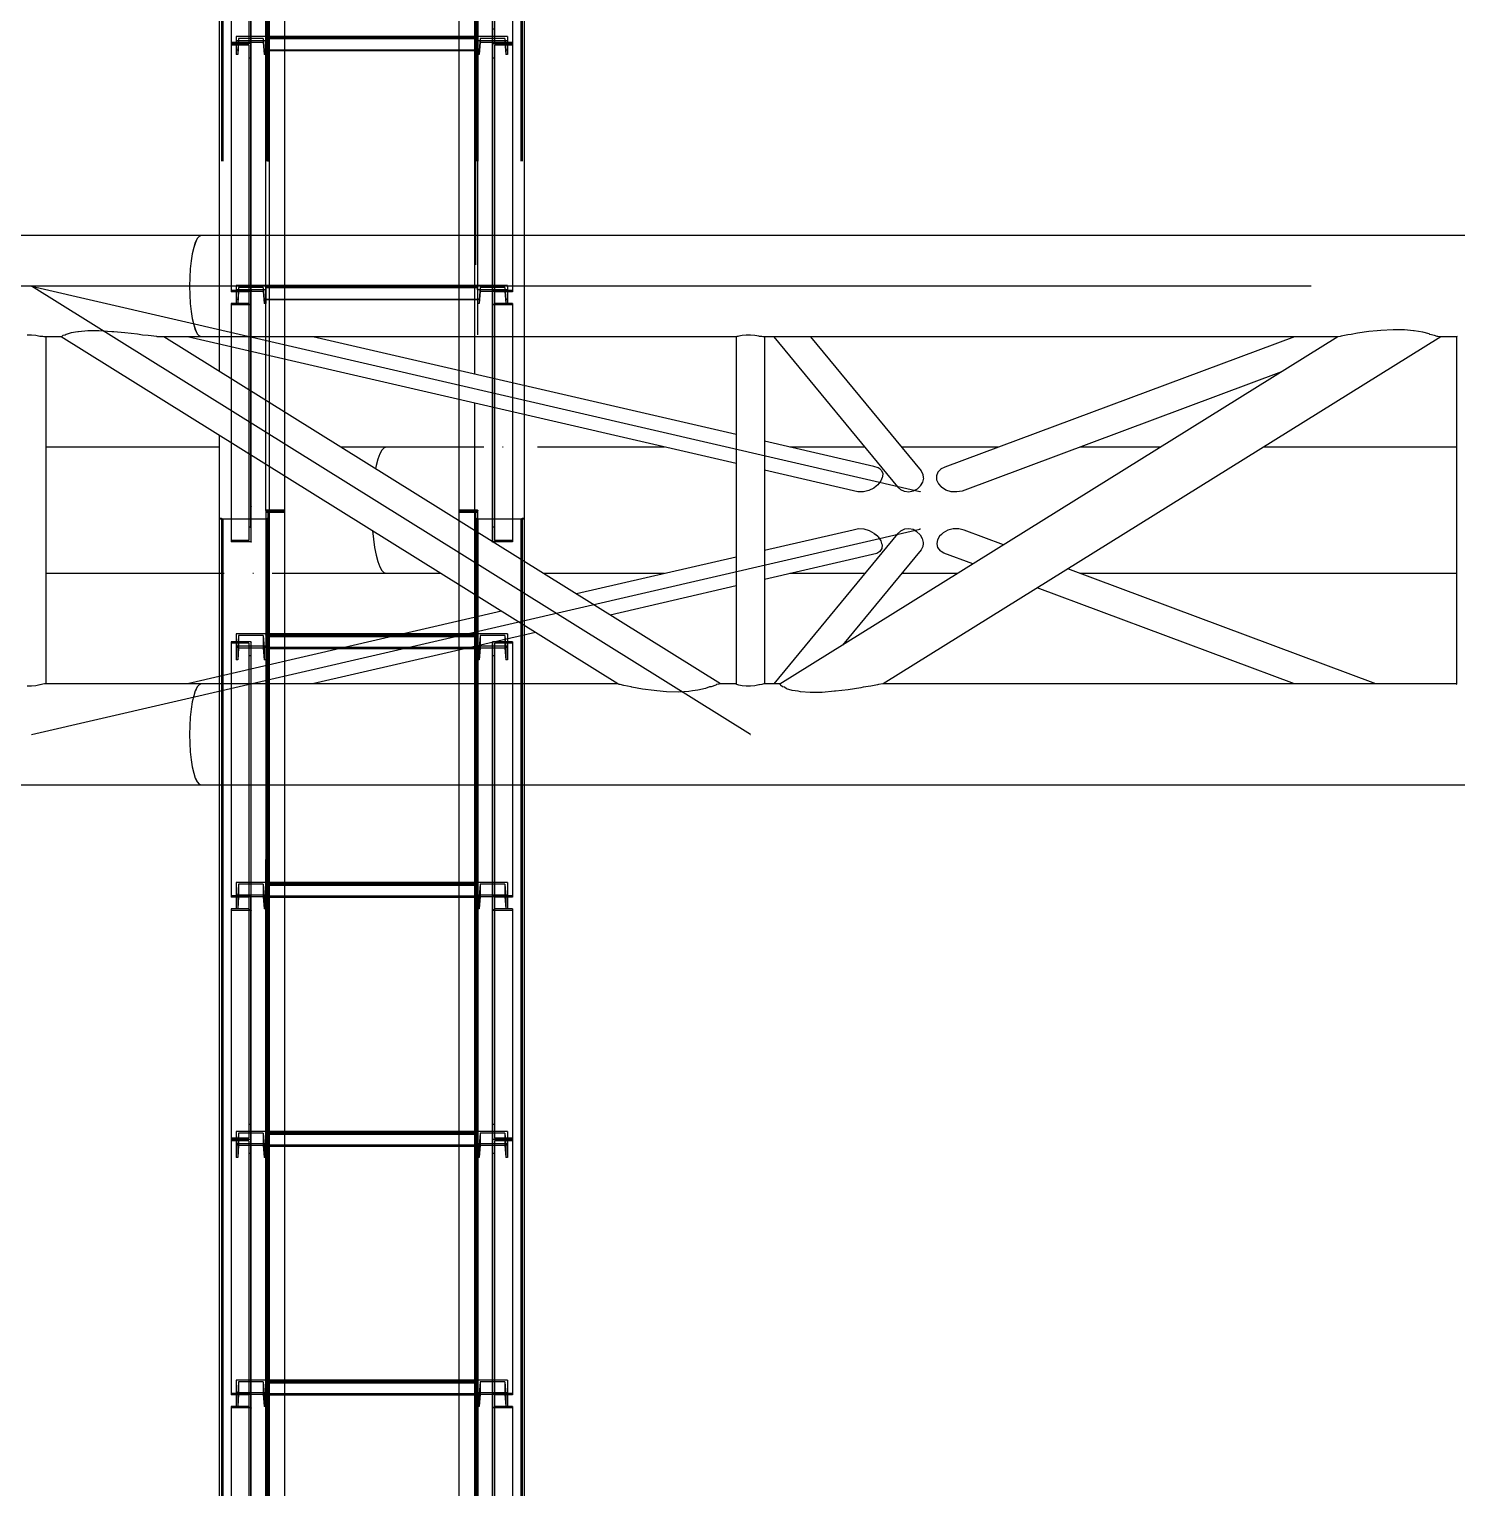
# Model space of a CAD drawing. Header units: millimetres. Extents: x 150209.93 to 150215.05, y 136675.65 to 136679.93.
# Drawn here: x 150210.7161 to 150210.8308, y 136677.3883 to 136677.5054 of the extents above; entities that cross this region are included whole.
import ezdxf

# ---------------------------------------------------------------- set-up
doc = ezdxf.new("R2010")
doc.units = ezdxf.units.MM
doc.header["$LTSCALE"] = 0.25
for name, pattern in [('CENTER', [50.8, 31.75, -6.35, 6.35, -6.35]), ('XKITLINE00', [0]), ('XKITLINE02', [4, 2, -2]), ('XKITLINE03', [6, 3, -1, 1, -1])]:
    doc.linetypes.add(name, pattern=pattern)

# ---------------------------------------------------------------- blocks, each defined once
blk = doc.blocks.new('çatıı')
at = {"color": 116, "linetype": 'XKITLINE02', "true_color": 0x136734}
for p, q in [((9015.93, 10820.27), (9015.93, 9210.38)), ((9016.78, 10820.27), (9016.78, 9176.95)), ((9017.31, 10820.27), (9017.31, 9176.75)), ((9034.55, 10820.27), (9034.54, 9176.75)), ((9034.61, 10820.27), (9034.61, 9179.98)), ((9035.08, 10820.27), (9035.08, 9176.95)), ((9035.46, 10820.25), (9035.46, 9180)), ((9118.31, 10820.27), (9118.31, 9223.34)), ((9119.16, 10820.27), (9119.16, 9176.95)), ((9119.69, 10820.27), (9119.69, 9176.75)), ((9136.93, 10820.27), (9136.92, 9176.75)), ((9137.46, 10820.27), (9137.46, 9176.95)), ((9118.76, 10778.74), (9118.76, 9180)), ((9042.11, 10759.48), (9042.11, 9180.26)), ((9112.11, 10750.57), (9112.11, 9180.26)), ((9119.61, 10750.57), (9119.61, 9179.98)), ((9027.83, 9468.64), (9027.83, 9368.13)), ((9028.63, 9468.64), (9028.63, 9367.54)), ((9125.61, 9468.64), (9125.61, 9368.8)), ((9126.41, 9468.64), (9126.41, 9368.13)), ((9020.63, 9463.33), (9020.63, 9367.54)), ((9133.61, 9463.33), (9133.61, 9367.54)), ((9022.63, 9370.47), (9022.63, 9364.97)), ((9034.63, 9370.47), (9022.63, 9370.47)), ((9022.63, 9370.47), (9022.63, 9368.8)), ((9034.63, 9370.47), (9034.63, 9364.97)), ((9034.63, 9370.47), (9034.63, 9368.8)), ((9034.63, 9370.47), (9034.63, 9364.79)), ((9042.11, 9370.47), (9034.63, 9370.47)), ((9119.61, 9370.47), (9112.11, 9370.47)), ((9119.61, 9370.47), (9119.61, 9368.8)), ((9119.61, 9370.47), (9119.61, 9364.97)), ((9131.61, 9370.47), (9119.61, 9370.47)), ((9119.61, 9370.47), (9119.61, 9364.79)), ((9125.61, 9373.45), (9125.61, 9367.54)), ((9126.41, 9373.45), (9125.61, 9373.45)), ((9126.41, 9373.45), (9126.41, 9368.13)), ((9131.61, 9370.47), (9131.61, 9368.8)), ((9131.61, 9370.47), (9131.61, 9364.97)), ((9027.83, 9368.13), (9020.63, 9368.13)), ((9020.63, 9367.54), (9020.63, 9366.97)), ((9028.63, 9367.54), (9020.63, 9367.54)), ((9020.63, 9367.54), (9020.63, 9268)), ((9028.63, 9367.54), (9020.63, 9367.54)), ((9027.83, 9366.97), (9020.63, 9366.97)), ((9022.63, 9368.8), (9022.63, 9363.3)), ((9034.63, 9368.8), (9022.63, 9368.8)), ((9023.31, 9364.97), (9022.63, 9364.97)), ((9022.63, 9364.97), (9022.63, 9363.3)), ((9023.69, 9369.77), (9023.31, 9364.97)), ((9023.69, 9368.1), (9023.31, 9363.3)), ((9023.31, 9364.97), (9023.31, 9363.3)), ((9033.57, 9369.77), (9023.69, 9369.77)), ((9023.69, 9369.77), (9023.69, 9368.1)), ((9033.57, 9368.1), (9023.69, 9368.1)), ((9027.83, 9366.97), (9027.83, 9361.82)), ((9027.83, 9366.97), (9027.83, 9262.85)), ((9028.63, 9367.54), (9028.63, 9361.82)), ((9028.63, 9367.54), (9028.63, 9262.85)), ((9033.57, 9369.77), (9033.95, 9364.97)), ((9033.57, 9369.77), (9033.57, 9368.1)), ((9033.57, 9368.1), (9033.95, 9363.3)), ((9034.63, 9364.97), (9033.95, 9364.97)), ((9033.95, 9364.97), (9033.95, 9363.3)), ((9042.11, 9370.29), (9034.63, 9370.29)), ((9119.61, 9369.75), (9034.63, 9369.75)), ((9119.61, 9369.61), (9034.63, 9369.61)), ((9034.63, 9368.8), (9034.63, 9363.3)), ((9034.63, 9364.97), (9034.63, 9363.3)), ((9119.61, 9364.97), (9034.63, 9364.97)), ((9119.61, 9364.96), (9034.63, 9364.96)), ((9119.61, 9364.8), (9034.63, 9364.8)), ((9042.11, 9364.79), (9034.63, 9364.79)), ((9119.61, 9370.29), (9112.11, 9370.29)), ((9119.61, 9364.79), (9112.11, 9364.79)), ((9119.61, 9368.8), (9119.61, 9363.3)), ((9131.61, 9368.8), (9119.61, 9368.8)), ((9119.61, 9364.97), (9119.61, 9363.3)), ((9120.29, 9364.97), (9119.61, 9364.97)), ((9120.67, 9369.77), (9120.29, 9364.97)), ((9120.67, 9368.1), (9120.29, 9363.3)), ((9120.29, 9364.97), (9120.29, 9363.3)), ((9120.67, 9369.77), (9120.67, 9368.1)), ((9130.55, 9369.77), (9120.67, 9369.77)), ((9130.55, 9368.1), (9120.67, 9368.1)), ((9133.61, 9367.54), (9125.61, 9367.54)), ((9125.61, 9367.54), (9125.61, 9262.85)), ((9133.61, 9367.54), (9125.61, 9367.54)), ((9133.61, 9368.13), (9126.41, 9368.13)), ((9126.41, 9366.97), (9126.41, 9262.85)), ((9133.61, 9366.97), (9126.41, 9366.97)), ((9130.55, 9369.77), (9130.55, 9368.1)), ((9130.55, 9369.77), (9130.93, 9364.97)), ((9130.55, 9368.1), (9130.93, 9363.3)), ((9130.93, 9364.97), (9130.93, 9363.3)), ((9131.61, 9364.97), (9130.93, 9364.97)), ((9131.61, 9368.8), (9131.61, 9363.3)), ((9131.61, 9364.97), (9131.61, 9363.3)), ((9133.61, 9368.13), (9133.61, 9367.54)), ((9133.61, 9367.54), (9133.61, 9268)), ((9133.61, 9366.97), (9133.61, 9268)), ((9023.31, 9363.3), (9022.63, 9363.3)), ((9028.63, 9361.82), (9027.83, 9361.82)), ((9034.63, 9363.3), (9033.95, 9363.3)), ((9120.29, 9363.3), (9119.61, 9363.3)), ((9126.41, 9361.82), (9125.61, 9361.82)), ((9131.61, 9363.3), (9130.93, 9363.3)), ((9015.93, 9290.57), (9015.93, 9247.02)), ((9035.93, 9290.57), (9035.93, 9242.39)), ((9042.11, 9290.57), (9042.11, 9240.96)), ((9112.11, 9290.57), (9112.11, 9249.97)), ((9118.31, 9290.57), (9118.31, 9249.97)), ((9138.31, 9290.57), (9138.31, 9249.97)), ((9028.63, 9268.57), (9020.63, 9268.57)), ((9027.83, 9268), (9020.63, 9268)), ((9022.63, 9270.48), (9022.63, 9264.98)), ((9034.63, 9270.48), (9022.63, 9270.48)), ((9022.63, 9270.48), (9022.63, 9268.81)), ((9022.63, 9268.81), (9022.63, 9263.31)), ((9034.63, 9268.81), (9022.63, 9268.81)), ((9023.69, 9269.78), (9023.31, 9264.98)), ((9023.69, 9268.11), (9023.31, 9263.31)), ((9033.57, 9269.78), (9023.69, 9269.78)), ((9023.69, 9269.78), (9023.69, 9268.11)), ((9033.57, 9268.11), (9023.69, 9268.11)), ((9028.63, 9268.66), (9027.83, 9268.66)), ((9027.83, 9268.66), (9027.83, 9250.28)), ((9027.83, 9268.66), (9027.83, 9168.15)), ((9028.63, 9268.66), (9028.63, 9250.28)), ((9033.57, 9269.78), (9033.95, 9264.98)), ((9033.57, 9269.78), (9033.57, 9268.11)), ((9033.57, 9268.11), (9033.95, 9263.31)), ((9034.63, 9270.48), (9034.63, 9264.98)), ((9034.63, 9270.48), (9034.63, 9268.81)), ((9034.63, 9270.48), (9034.63, 9264.8)), ((9119.61, 9270.48), (9034.63, 9270.48)), ((9119.61, 9270.3), (9034.63, 9270.3)), ((9119.61, 9269.76), (9034.63, 9269.76)), ((9119.61, 9269.62), (9034.63, 9269.62)), ((9034.63, 9268.81), (9034.63, 9263.31)), ((9119.61, 9270.48), (9119.61, 9264.8)), ((9119.61, 9270.48), (9119.61, 9268.81)), ((9119.61, 9270.48), (9119.61, 9264.98)), ((9131.61, 9270.48), (9119.61, 9270.48)), ((9119.61, 9268.81), (9119.61, 9263.31)), ((9131.61, 9268.81), (9119.61, 9268.81)), ((9120.67, 9269.78), (9120.29, 9264.98)), ((9120.67, 9268.11), (9120.29, 9263.31)), ((9120.67, 9269.78), (9120.67, 9268.11)), ((9130.55, 9269.78), (9120.67, 9269.78)), ((9130.55, 9268.11), (9120.67, 9268.11)), ((9125.61, 9268.66), (9125.61, 9167.56)), ((9126.41, 9268.66), (9125.61, 9268.66)), ((9133.61, 9268.57), (9125.61, 9268.57)), ((9126.41, 9268.66), (9126.41, 9168.15)), ((9126.41, 9268), (9126.41, 9262.85)), ((9133.61, 9268), (9126.41, 9268)), ((9130.55, 9269.78), (9130.55, 9268.11)), ((9130.55, 9269.78), (9130.93, 9264.98)), ((9130.55, 9268.11), (9130.93, 9263.31)), ((9131.61, 9270.48), (9131.61, 9268.81)), ((9131.61, 9270.48), (9131.61, 9264.98)), ((9131.61, 9268.81), (9131.61, 9263.31)), ((9027.83, 9263.35), (9020.63, 9263.35)), ((9020.63, 9263.35), (9020.63, 9233.18)), ((9028.63, 9262.76), (9020.63, 9262.76)), ((9023.31, 9264.98), (9022.63, 9264.98)), ((9022.63, 9264.98), (9022.63, 9263.31)), ((9023.31, 9263.31), (9022.63, 9263.31)), ((9023.31, 9264.98), (9023.31, 9263.31)), ((9028.63, 9262.85), (9027.83, 9262.85)), ((9034.63, 9264.98), (9033.95, 9264.98)), ((9033.95, 9264.98), (9033.95, 9263.31)), ((9034.63, 9263.31), (9033.95, 9263.31)), ((9034.63, 9264.98), (9034.63, 9263.31)), ((9119.61, 9264.98), (9034.63, 9264.98)), ((9119.61, 9264.97), (9034.63, 9264.97)), ((9119.61, 9264.81), (9034.63, 9264.81)), ((9119.61, 9264.8), (9034.63, 9264.8)), ((9119.61, 9264.98), (9119.61, 9263.31)), ((9120.29, 9264.98), (9119.61, 9264.98)), ((9120.29, 9263.31), (9119.61, 9263.31)), ((9120.29, 9264.98), (9120.29, 9263.31)), ((9126.41, 9262.85), (9125.61, 9262.85)), ((9133.61, 9262.76), (9125.61, 9262.76)), ((9133.61, 9263.35), (9126.41, 9263.35)), ((9130.93, 9264.98), (9130.93, 9263.31)), ((9131.61, 9264.98), (9130.93, 9264.98)), ((9131.61, 9263.31), (9130.93, 9263.31)), ((9131.61, 9264.98), (9131.61, 9263.31)), ((9133.61, 9263.35), (9133.61, 9167.56)), ((9133.61, 9263.35), (9133.61, 9168.15)), ((9020.63, 9250.28), (9020.63, 9167.56)), ((9028.63, 9250.28), (9028.63, 9167.56)), ((9112.11, 9236.4), (9112.11, 9224.77)), ((9138.31, 9230.34), (9138.31, 9218.71)), ((9035.93, 9223.63), (9035.93, 9197.91)), ((9042.11, 9219.78), (9042.11, 9194.05)), ((9034.61, 9180.27), (9034.61, 7539.38)), ((9042.11, 9180.27), (9034.61, 9180.27)), ((9042.11, 9180.27), (9034.61, 9180.27)), ((9035.93, 9179.98), (9034.61, 9179.98)), ((9035.93, 9179.38), (9034.61, 9179.38)), ((9042.11, 9180.26), (9035.46, 9180.25)), ((9042.11, 9180.24), (9035.46, 9180.21)), ((9035.46, 9180.21), (9035.46, 7539.44)), ((9042.11, 9179.99), (9035.46, 9180)), ((9035.93, 9179.44), (9035.46, 9179.44)), ((9042.11, 9180.27), (9042.11, 9179.98)), ((9042.11, 9180.27), (9042.11, 9180.26)), ((9042.11, 9179.99), (9042.11, 9179.98)), ((9042.11, 9179.41), (9042.11, 9179.38)), ((9119.61, 9180.27), (9112.11, 9180.27)), ((9112.11, 9180.27), (9112.11, 9180.24)), ((9112.11, 9180.27), (9112.11, 9179.98)), ((9119.61, 9180.27), (9112.11, 9180.27)), ((9112.11, 9180.27), (9112.11, 9180.26)), ((9118.76, 9180.25), (9112.11, 9180.26)), ((9118.76, 9180.21), (9112.11, 9180.24)), ((9118.76, 9180), (9112.11, 9179.99)), ((9112.11, 9179.42), (9112.11, 9179.38)), ((9112.11, 9179.42), (9112.11, 9179.38)), ((9119.61, 9179.98), (9118.31, 9179.98)), ((9118.76, 9179.44), (9118.31, 9179.44)), ((9119.61, 9179.38), (9118.31, 9179.38)), ((9118.76, 9180.21), (9118.76, 7539.44)), ((9119.61, 9180.27), (9119.61, 7539.38)), ((9126.41, 9178.4), (9126.41, 9168.15)), ((9015.93, 9176.95), (9015.93, 7570.38)), ((9016.78, 9176.95), (9015.93, 9176.95)), ((9016.78, 9176.95), (9015.93, 9176.95)), ((9016.78, 9176.95), (9016.78, 7533.97)), ((9017.31, 9176.75), (9016.78, 9176.95)), ((9017.31, 9176.75), (9016.78, 9176.95)), ((9017.31, 9176.75), (9017.31, 7533.54)), ((9034.55, 9176.75), (9017.31, 9176.75)), ((9034.54, 9176.75), (9017.31, 9176.75)), ((9028.63, 9173.47), (9027.83, 9173.47)), ((9035.08, 9176.95), (9034.54, 9176.75)), ((9034.55, 9176.75), (9034.54, 7533.54)), ((9035.08, 9176.95), (9034.55, 9176.75)), ((9035.08, 9176.95), (9035.08, 7533.97)), ((9035.93, 9176.95), (9035.08, 9176.95)), ((9035.93, 9176.95), (9035.08, 9176.95)), ((9035.93, 9176.95), (9035.93, 9176.72)), ((9112.11, 9176.11), (9112.11, 9150.39)), ((9118.31, 9176.95), (9118.31, 7582.78)), ((9119.16, 9176.95), (9118.31, 9176.95)), ((9119.16, 9176.95), (9118.31, 9176.95)), ((9118.31, 9172.25), (9118.31, 9146.52)), ((9119.16, 9176.95), (9119.16, 7533.97)), ((9119.69, 9176.75), (9119.16, 9176.95)), ((9119.69, 9176.75), (9119.16, 9176.95)), ((9119.69, 9176.75), (9119.69, 7533.54)), ((9136.93, 9176.75), (9119.69, 9176.75)), ((9136.92, 9176.75), (9119.69, 9176.75)), ((9126.41, 9173.47), (9125.61, 9173.47)), ((9137.46, 9176.95), (9136.92, 9176.75)), ((9136.93, 9176.75), (9136.92, 7533.54)), ((9137.46, 9176.95), (9136.93, 9176.75)), ((9137.46, 9176.95), (9137.46, 7533.97)), ((9138.31, 9176.95), (9137.46, 9176.95)), ((9138.31, 9176.95), (9137.46, 9176.95)), ((9138.31, 9176.95), (9138.31, 9176.72)), ((9027.83, 9168.15), (9020.63, 9168.15)), ((9028.63, 9167.56), (9020.63, 9167.56)), ((9133.61, 9167.56), (9125.61, 9167.56)), ((9133.61, 9168.15), (9126.41, 9168.15)), ((9138.31, 9159.77), (9138.31, 9130.22)), ((9118.31, 9137.21), (9118.31, 9125.59)), ((9022.63, 9130.72), (9022.63, 9125.22)), ((9034.63, 9130.72), (9022.63, 9130.72)), ((9022.63, 9130.72), (9022.63, 9125.69)), ((9034.63, 9130.72), (9034.63, 9124.69)), ((9042.11, 9130.72), (9034.63, 9130.72)), ((9034.63, 9130.72), (9034.63, 9125.22)), ((9034.63, 9130.72), (9034.63, 9125.69)), ((9119.61, 9130.72), (9090.26, 9130.72)), ((9112.11, 9135.77), (9112.11, 9124.16)), ((9119.61, 9130.72), (9119.61, 9125.69)), ((9119.61, 9130.72), (9119.61, 9125.22)), ((9131.61, 9130.72), (9119.61, 9130.72)), ((9119.61, 9130.72), (9119.61, 9124.69)), ((9131.61, 9130.72), (9131.61, 9125.69)), ((9131.61, 9130.72), (9131.61, 9125.22)), ((9020.63, 9127.43), (9020.63, 9126.88)), ((9028.63, 9127.43), (9020.63, 9127.43)), ((9020.63, 9127.43), (9020.63, 9024.92)), ((9027.83, 9126.88), (9020.63, 9126.88)), ((9022.63, 9125.69), (9022.63, 9120.2)), ((9034.63, 9125.69), (9022.63, 9125.69)), ((9023.31, 9125.22), (9022.63, 9125.22)), ((9022.63, 9125.22), (9022.63, 9120.2)), ((9023.69, 9130.02), (9023.31, 9125.22)), ((9023.31, 9125.22), (9023.31, 9120.2)), ((9023.69, 9124.99), (9023.31, 9120.2)), ((9033.57, 9130.02), (9023.69, 9130.02)), ((9023.69, 9130.02), (9023.69, 9124.99)), ((9033.57, 9124.99), (9023.69, 9124.99)), ((9027.83, 9126.88), (9027.83, 9121.88)), ((9027.83, 9126.88), (9027.83, 9019.92)), ((9028.63, 9127.43), (9028.63, 9121.88)), ((9028.63, 9127.43), (9028.63, 9019.92)), ((9033.57, 9130.02), (9033.95, 9125.22)), ((9033.57, 9130.02), (9033.57, 9124.99)), ((9033.57, 9124.99), (9033.95, 9120.2)), ((9034.63, 9125.22), (9033.95, 9125.22)), ((9033.95, 9125.22), (9033.95, 9120.2)), ((9042.11, 9130.18), (9034.63, 9130.18)), ((9119.61, 9129.97), (9034.63, 9129.97)), ((9119.61, 9129.53), (9034.63, 9129.53)), ((9034.63, 9125.69), (9034.63, 9120.2)), ((9119.61, 9125.22), (9034.63, 9125.22)), ((9034.63, 9125.22), (9034.63, 9120.2)), ((9119.61, 9125.19), (9034.63, 9125.19)), ((9119.61, 9124.72), (9034.63, 9124.72)), ((9042.11, 9124.69), (9034.63, 9124.69)), ((9119.61, 9124.69), (9064.18, 9124.69)), ((9119.61, 9130.18), (9087.93, 9130.18)), ((9119.61, 9125.69), (9119.61, 9120.2)), ((9131.61, 9125.69), (9119.61, 9125.69)), ((9119.61, 9125.22), (9119.61, 9120.2)), ((9120.29, 9125.22), (9119.61, 9125.22)), ((9120.67, 9130.02), (9120.29, 9125.22)), ((9120.29, 9125.22), (9120.29, 9120.2)), ((9120.67, 9124.99), (9120.29, 9120.2)), ((9120.67, 9130.02), (9120.67, 9124.99)), ((9130.55, 9130.02), (9120.67, 9130.02)), ((9130.55, 9124.99), (9120.67, 9124.99)), ((9125.61, 9127.43), (9125.61, 9019.92)), ((9133.61, 9127.43), (9125.61, 9127.43)), ((9126.41, 9126.88), (9126.41, 9019.92)), ((9133.61, 9126.88), (9126.41, 9126.88)), ((9130.55, 9130.02), (9130.55, 9124.99)), ((9130.55, 9130.02), (9130.93, 9125.22)), ((9130.55, 9124.99), (9130.93, 9120.2)), ((9130.93, 9125.22), (9130.93, 9120.2)), ((9131.61, 9125.22), (9130.93, 9125.22)), ((9131.61, 9125.69), (9131.61, 9120.2)), ((9131.61, 9125.22), (9131.61, 9120.2)), ((9133.61, 9127.43), (9133.61, 9024.92)), ((9133.61, 9126.88), (9133.61, 9024.92)), ((9023.31, 9120.2), (9022.63, 9120.2)), ((9028.63, 9121.88), (9027.83, 9121.88)), ((9034.63, 9120.2), (9033.95, 9120.2)), ((9042.11, 9119.58), (9042.11, 7540.24)), ((9120.29, 9120.2), (9119.61, 9120.2)), ((9126.41, 9121.88), (9125.61, 9121.88)), ((9131.61, 9120.2), (9130.93, 9120.2)), ((9015.93, 9113.52), (9015.93, 9069.97)), ((9035.93, 9118.15), (9035.93, 9069.97)), ((9112.11, 9110.57), (9112.11, 7540.24)), ((9118.31, 9110.57), (9118.31, 9069.97)), ((9138.31, 9110.57), (9138.31, 9069.97)), ((9042.11, 9070.28), (9042.11, 9069.97)), ((9112.11, 9070.28), (9112.11, 9069.97)), ((9022.63, 9030.82), (9022.63, 9020.3)), ((9034.63, 9030.82), (9022.63, 9030.82)), ((9034.63, 9030.82), (9034.63, 9024.79)), ((9042.11, 9030.82), (9034.63, 9030.82)), ((9034.63, 9030.82), (9034.63, 9020.3)), ((9119.61, 9030.82), (9112.11, 9030.82)), ((9119.61, 9030.82), (9119.61, 9025.79)), ((9119.61, 9030.82), (9119.61, 9025.33)), ((9131.61, 9030.82), (9119.61, 9030.82)), ((9119.61, 9030.82), (9119.61, 9024.79)), ((9131.61, 9030.82), (9131.61, 9025.79)), ((9131.61, 9030.82), (9131.61, 9025.33)), ((9028.63, 9025.47), (9020.63, 9025.47)), ((9027.83, 9024.92), (9020.63, 9024.92)), ((9034.63, 9025.79), (9022.63, 9025.79)), ((9023.31, 9025.33), (9022.63, 9025.33)), ((9023.69, 9030.12), (9023.31, 9025.33)), ((9023.31, 9025.33), (9023.31, 9020.3)), ((9023.69, 9025.09), (9023.31, 9020.3)), ((9033.57, 9030.12), (9023.69, 9030.12)), ((9023.69, 9030.12), (9023.69, 9025.09)), ((9033.57, 9025.09), (9023.69, 9025.09)), ((9028.63, 9025.73), (9027.83, 9025.73)), ((9027.83, 9025.73), (9027.83, 9020.27)), ((9027.83, 9025.73), (9027.83, 8928.24)), ((9028.63, 9025.73), (9028.63, 9019.66)), ((9028.63, 9025.73), (9028.63, 8927.63)), ((9033.57, 9030.12), (9033.95, 9025.33)), ((9033.57, 9030.12), (9033.57, 9025.09)), ((9033.57, 9025.09), (9033.95, 9020.3)), ((9034.63, 9025.33), (9033.95, 9025.33)), ((9033.95, 9025.33), (9033.95, 9020.3)), ((9042.11, 9030.28), (9034.63, 9030.28)), ((9119.61, 9030.07), (9034.63, 9030.07)), ((9119.61, 9029.63), (9034.63, 9029.63)), ((9119.61, 9025.33), (9034.63, 9025.33)), ((9119.61, 9025.29), (9034.63, 9025.29)), ((9119.61, 9030.28), (9112.11, 9030.28)), ((9119.61, 9025.79), (9119.61, 9020.3)), ((9131.61, 9025.79), (9119.61, 9025.79)), ((9119.61, 9025.33), (9119.61, 9020.3)), ((9120.29, 9025.33), (9119.61, 9025.33)), ((9120.67, 9030.12), (9120.29, 9025.33)), ((9120.29, 9025.33), (9120.29, 9020.3)), ((9120.67, 9025.09), (9120.29, 9020.3)), ((9120.67, 9030.12), (9120.67, 9025.09)), ((9130.55, 9030.12), (9120.67, 9030.12)), ((9130.55, 9025.09), (9120.67, 9025.09)), ((9125.61, 9025.73), (9125.61, 8927.63)), ((9126.41, 9025.73), (9125.61, 9025.73)), ((9133.61, 9025.47), (9125.61, 9025.47)), ((9126.41, 9025.73), (9126.41, 8928.24)), ((9126.41, 9024.92), (9126.41, 9019.92)), ((9133.61, 9024.92), (9126.41, 9024.92)), ((9130.55, 9030.12), (9130.55, 9025.09)), ((9130.55, 9030.12), (9130.93, 9025.33)), ((9130.55, 9025.09), (9130.93, 9020.3)), ((9130.93, 9025.33), (9130.93, 9020.3)), ((9131.61, 9025.33), (9130.93, 9025.33)), ((9131.61, 9025.79), (9131.61, 9020.3)), ((9131.61, 9025.33), (9131.61, 9020.3)), ((9027.83, 9020.27), (9020.63, 9020.27)), ((9020.63, 9020.27), (9020.63, 9019.66)), ((9020.63, 9020.27), (9020.63, 8927.63)), ((9028.63, 9019.66), (9020.63, 9019.66)), ((9023.31, 9020.3), (9022.63, 9020.3)), ((9028.63, 9019.92), (9027.83, 9019.92)), ((9034.63, 9020.3), (9033.95, 9020.3)), ((9119.61, 9024.82), (9034.63, 9024.82)), ((9042.11, 9024.79), (9034.63, 9024.79)), ((9119.61, 9024.79), (9112.11, 9024.79)), ((9120.29, 9020.3), (9119.61, 9020.3)), ((9126.41, 9019.92), (9125.61, 9019.92)), ((9133.61, 9019.66), (9125.61, 9019.66)), ((9133.61, 9020.27), (9126.41, 9020.27)), ((9131.61, 9020.3), (9130.93, 9020.3)), ((9133.61, 9020.27), (9133.61, 8927.63)), ((9028.63, 8933.7), (9027.83, 8933.7)), ((9125.61, 8933.7), (9125.61, 8927.63)), ((9126.41, 8933.7), (9125.61, 8933.7)), ((9126.41, 8933.7), (9126.41, 8928.24)), ((9027.83, 8928.24), (9020.63, 8928.24)), ((9028.63, 8927.63), (9020.63, 8927.63)), ((9020.63, 8927.63), (9020.63, 8927.08)), ((9028.63, 8927.63), (9020.63, 8927.63)), ((9020.63, 8927.63), (9020.63, 8825.12)), ((9027.83, 8927.08), (9020.63, 8927.08)), ((9022.63, 8930.92), (9022.63, 8925.43)), ((9034.63, 8930.92), (9022.63, 8930.92)), ((9022.63, 8930.92), (9022.63, 8925.89)), ((9022.63, 8925.89), (9022.63, 8920.4)), ((9034.63, 8925.89), (9022.63, 8925.89)), ((9023.31, 8925.43), (9022.63, 8925.43)), ((9022.63, 8925.43), (9022.63, 8920.4)), ((9023.69, 8930.22), (9023.31, 8925.43)), ((9023.31, 8925.43), (9023.31, 8920.4)), ((9033.57, 8930.22), (9023.69, 8930.22)), ((9023.69, 8930.22), (9023.69, 8925.2)), ((9027.83, 8927.08), (9027.83, 8922.08)), ((9027.83, 8927.08), (9027.83, 8820.12)), ((9028.63, 8927.63), (9028.63, 8922.08)), ((9028.63, 8925.89), (9028.63, 8820.12)), ((9033.57, 8930.22), (9033.95, 8925.43)), ((9033.57, 8930.22), (9033.57, 8925.2)), ((9034.63, 8925.43), (9033.95, 8925.43)), ((9033.95, 8925.43), (9033.95, 8920.4)), ((9034.63, 8930.92), (9034.63, 8924.89)), ((9042.11, 8930.92), (9034.63, 8930.92)), ((9034.63, 8930.92), (9034.63, 8925.43)), ((9034.63, 8930.92), (9034.63, 8925.89)), ((9042.11, 8930.38), (9034.63, 8930.38)), ((9119.61, 8930.17), (9034.63, 8930.17)), ((9119.61, 8929.73), (9034.63, 8929.73)), ((9034.63, 8925.89), (9034.63, 8920.4)), ((9119.61, 8925.43), (9034.63, 8925.43)), ((9034.63, 8925.43), (9034.63, 8920.4)), ((9119.61, 8925.4), (9034.63, 8925.4)), ((9119.61, 8930.92), (9112.11, 8930.92)), ((9119.61, 8930.38), (9112.11, 8930.38)), ((9119.61, 8930.92), (9119.61, 8925.89)), ((9119.61, 8930.92), (9119.61, 8925.43)), ((9131.61, 8930.92), (9119.61, 8930.92)), ((9119.61, 8930.92), (9119.61, 8924.89)), ((9119.61, 8925.89), (9119.61, 8920.4)), ((9131.61, 8925.89), (9119.61, 8925.89)), ((9119.61, 8925.43), (9119.61, 8920.4)), ((9120.29, 8925.43), (9119.61, 8925.43)), ((9120.67, 8930.22), (9120.29, 8925.43)), ((9120.29, 8925.43), (9120.29, 8920.4)), ((9120.67, 8930.22), (9120.67, 8925.2)), ((9130.55, 8930.22), (9120.67, 8930.22)), ((9133.61, 8927.63), (9125.61, 8927.63)), ((9125.61, 8927.63), (9125.61, 8820.12)), ((9133.61, 8927.63), (9125.61, 8927.63)), ((9133.61, 8928.24), (9126.41, 8928.24)), ((9126.41, 8927.08), (9126.41, 8820.12)), ((9133.61, 8927.08), (9126.41, 8927.08)), ((9130.55, 8930.22), (9130.55, 8925.2)), ((9130.55, 8930.22), (9130.93, 8925.43)), ((9130.93, 8925.43), (9130.93, 8920.4)), ((9131.61, 8925.43), (9130.93, 8925.43)), ((9131.61, 8930.92), (9131.61, 8925.89)), ((9131.61, 8930.92), (9131.61, 8925.43)), ((9131.61, 8925.89), (9131.61, 8920.4)), ((9131.61, 8925.43), (9131.61, 8920.4)), ((9133.61, 8928.24), (9133.61, 8927.63)), ((9133.61, 8927.63), (9133.61, 8825.12)), ((9023.31, 8920.4), (9022.63, 8920.4)), ((9023.69, 8925.2), (9023.31, 8920.4)), ((9033.57, 8925.2), (9023.69, 8925.2)), ((9028.63, 8922.08), (9027.83, 8922.08)), ((9033.57, 8925.2), (9033.95, 8920.4)), ((9034.63, 8920.4), (9033.95, 8920.4)), ((9119.61, 8924.92), (9034.63, 8924.92)), ((9042.11, 8924.89), (9034.63, 8924.89)), ((9119.61, 8924.89), (9112.11, 8924.89)), ((9120.29, 8920.4), (9119.61, 8920.4)), ((9120.67, 8925.2), (9120.29, 8920.4)), ((9130.55, 8925.2), (9120.67, 8925.2)), ((9126.41, 8922.08), (9125.61, 8922.08)), ((9130.55, 8925.2), (9130.93, 8920.4)), ((9131.61, 8920.4), (9130.93, 8920.4)), ((9022.63, 8831.02), (9022.63, 8825.53)), ((9034.63, 8831.02), (9022.63, 8831.02)), ((9022.63, 8831.02), (9022.63, 8825.67)), ((9034.63, 8825.99), (9022.63, 8825.99)), ((9023.69, 8830.32), (9023.31, 8825.53)), ((9033.57, 8830.32), (9023.69, 8830.32)), ((9023.69, 8830.32), (9023.69, 8825.3)), ((9028.63, 8825.93), (9027.83, 8825.93)), ((9027.83, 8825.93), (9027.83, 8820.47)), ((9027.83, 8825.93), (9027.83, 8728.44)), ((9028.63, 8825.93), (9028.63, 8819.86)), ((9028.63, 8825.93), (9028.63, 8727.84)), ((9033.57, 8830.32), (9033.95, 8825.53)), ((9033.57, 8830.32), (9033.57, 8825.3)), ((9034.63, 8831.02), (9034.63, 8825.53)), ((9034.63, 8831.02), (9034.63, 8825.99)), ((9034.63, 8831.02), (9034.63, 8824.99)), ((9042.11, 8831.02), (9034.63, 8831.02)), ((9042.11, 8830.48), (9034.63, 8830.48)), ((9119.61, 8830.27), (9034.63, 8830.27)), ((9119.61, 8829.83), (9034.63, 8829.83)), ((9034.63, 8825.99), (9034.63, 8820.5)), ((9119.61, 8831.02), (9112.11, 8831.02)), ((9119.61, 8830.48), (9112.11, 8830.48)), ((9119.61, 8831.02), (9119.61, 8825.99)), ((9119.61, 8831.02), (9119.61, 8825.53)), ((9131.61, 8831.02), (9119.61, 8831.02)), ((9119.61, 8831.02), (9119.61, 8824.99)), ((9119.61, 8825.99), (9119.61, 8820.5)), ((9131.61, 8825.99), (9119.61, 8825.99)), ((9120.67, 8830.32), (9120.29, 8825.53)), ((9120.67, 8830.32), (9120.67, 8825.3)), ((9130.55, 8830.32), (9120.67, 8830.32)), ((9125.61, 8825.93), (9125.61, 8727.84)), ((9126.41, 8825.93), (9125.61, 8825.93)), ((9126.41, 8825.93), (9126.41, 8728.44)), ((9130.55, 8830.32), (9130.55, 8825.3)), ((9130.55, 8830.32), (9130.93, 8825.53)), ((9131.61, 8831.02), (9131.61, 8825.99)), ((9131.61, 8831.02), (9131.61, 8825.53)), ((9131.61, 8825.99), (9131.61, 8820.5)), ((9028.63, 8825.67), (9020.63, 8825.67)), ((9027.83, 8825.12), (9020.63, 8825.12)), ((9027.83, 8820.47), (9020.63, 8820.47)), ((9020.63, 8820.47), (9020.63, 8819.86)), ((9020.63, 8820.47), (9020.63, 8727.84)), ((9022.63, 8825.67), (9022.63, 8820.5)), ((9023.31, 8825.53), (9022.63, 8825.53)), ((9022.63, 8825.53), (9022.63, 8820.5)), ((9023.31, 8820.5), (9022.63, 8820.5)), ((9023.31, 8825.53), (9023.31, 8820.5)), ((9023.69, 8825.3), (9023.31, 8820.5)), ((9033.57, 8825.3), (9023.69, 8825.3)), ((9028.63, 8820.12), (9027.83, 8820.12)), ((9033.57, 8825.3), (9033.95, 8820.5)), ((9034.63, 8825.53), (9033.95, 8825.53)), ((9033.95, 8825.53), (9033.95, 8820.5)), ((9034.63, 8820.5), (9033.95, 8820.5)), ((9034.63, 8825.53), (9034.63, 8820.5)), ((9119.61, 8825.53), (9034.63, 8825.53)), ((9119.61, 8825.5), (9034.63, 8825.5)), ((9119.61, 8825.02), (9034.63, 8825.02)), ((9042.11, 8824.99), (9034.63, 8824.99)), ((9119.61, 8824.99), (9112.11, 8824.99)), ((9119.61, 8825.53), (9119.61, 8820.5)), ((9120.29, 8825.53), (9119.61, 8825.53)), ((9120.29, 8820.5), (9119.61, 8820.5)), ((9120.29, 8825.53), (9120.29, 8820.5)), ((9120.67, 8825.3), (9120.29, 8820.5)), ((9130.55, 8825.3), (9120.67, 8825.3)), ((9125.61, 8825.67), (9125.61, 8820.12)), ((9133.61, 8825.67), (9125.61, 8825.67)), ((9126.41, 8820.12), (9125.61, 8820.12)), ((9126.41, 8825.12), (9126.41, 8820.12)), ((9133.61, 8825.12), (9126.41, 8825.12)), ((9133.61, 8820.47), (9126.41, 8820.47)), ((9130.55, 8825.3), (9130.93, 8820.5)), ((9130.93, 8825.53), (9130.93, 8820.5)), ((9131.61, 8825.53), (9130.93, 8825.53)), ((9131.61, 8820.5), (9130.93, 8820.5)), ((9131.61, 8825.53), (9131.61, 8820.5)), ((9133.61, 8825.67), (9133.61, 8825.12)), ((9133.61, 8820.47), (9133.61, 8727.84)), ((9028.63, 8819.86), (9020.63, 8819.86)), ((9133.61, 8819.86), (9125.61, 8819.86))]:
    blk.add_line(p, q, dxfattribs=at)
at = {"color": 1, "linetype": 'XKITLINE03'}
for p, q in [((9028.63, 9173.35), (9028.63, 10821.73)), ((9034.61, 9180.27), (9034.61, 10820.27)), ((9119.61, 10820.27), (9119.61, 9180.27)), ((9125.61, 9173.35), (9125.61, 10821.73)), ((9028.63, 9462.74), (9028.63, 9367.54)), ((9125.61, 9367.54), (9125.61, 9462.74)), ((9034.63, 9370.47), (9034.63, 9368.8)), ((9119.61, 9368.8), (9119.61, 9370.47)), ((9028.63, 9367.54), (9028.63, 9268.57)), ((9034.63, 9370.29), (9119.61, 9370.29)), ((9125.61, 9268.57), (9125.61, 9367.54)), ((9034.63, 9270.48), (9034.63, 9268.81)), ((9034.63, 9270.3), (9119.61, 9270.3)), ((9119.61, 9268.81), (9119.61, 9270.48)), ((9028.63, 9262.76), (9028.63, 9167.56)), ((9125.61, 9167.56), (9125.61, 9262.76)), ((9028.63, 7525.02), (9028.63, 9181.75)), ((9034.61, 7540.27), (9034.61, 9180.27)), ((9119.61, 9180.27), (9119.61, 7540.28)), ((9125.61, 7525.02), (9125.61, 9181.75)), ((9034.63, 9130.72), (9034.63, 9125.69)), ((9119.61, 9125.69), (9119.61, 9130.72)), ((9028.63, 9127.43), (9028.63, 9025.47)), ((9034.63, 9130.18), (9119.61, 9130.18)), ((9125.61, 9025.47), (9125.61, 9127.43)), ((9034.63, 9030.82), (9034.63, 9025.79)), ((9119.61, 9025.79), (9119.61, 9030.82)), ((9034.63, 9030.28), (9119.61, 9030.28)), ((9028.63, 9019.66), (9028.63, 8927.63)), ((9125.61, 8927.63), (9125.61, 9019.66)), ((9028.63, 8927.63), (9028.63, 8825.67)), ((9034.63, 8930.92), (9034.63, 8925.89)), ((9034.63, 8930.38), (9119.61, 8930.38)), ((9119.61, 8925.89), (9119.61, 8930.92)), ((9125.61, 8825.67), (9125.61, 8927.63)), ((9034.63, 8831.02), (9034.63, 8825.99)), ((9034.63, 8830.48), (9119.61, 8830.48)), ((9119.61, 8825.99), (9119.61, 8831.02)), ((9028.63, 8819.86), (9028.63, 8727.84)), ((9125.61, 8727.84), (9125.61, 8819.86))]:
    blk.add_line(p, q, dxfattribs=at)
at = {"color": 7, "linetype": 'XKITLINE00'}
for p, q in [((9015.93, 10709.97), (9015.93, 9290.57)), ((9035.93, 10709.97), (9035.93, 9290.57)), ((9042.11, 10709.97), (9042.11, 9290.57)), ((9112.11, 10709.97), (9112.11, 9290.57)), ((9118.31, 10709.97), (9118.31, 9290.57)), ((9138.31, 10709.97), (9138.31, 9290.57)), ((9112.11, 9370.47), (9042.11, 9370.47)), ((9112.11, 9370.29), (9042.11, 9370.29)), ((9112.11, 9364.79), (9042.11, 9364.79)), ((9112.11, 9249.97), (9112.11, 9236.4)), ((9118.31, 9249.97), (9118.31, 9234.97)), ((9138.31, 9249.97), (9138.31, 9230.34)), ((9015.93, 9247.02), (9015.93, 9236.11)), ((9035.93, 9242.39), (9035.93, 9223.63)), ((9042.11, 9240.96), (9042.11, 9219.78)), ((9112.11, 9224.77), (9112.11, 9179.98)), ((9118.31, 9223.34), (9118.31, 9176.72)), ((9138.31, 9218.71), (9138.31, 9176.72)), ((9015.93, 9210.38), (9015.93, 9176.72)), ((9035.93, 9197.91), (9035.93, 9176.72)), ((9042.11, 9194.05), (9042.11, 9179.98)), ((9042.11, 9179.98), (9035.93, 9179.98)), ((9042.11, 9179.41), (9035.93, 9179.44)), ((9042.11, 9179.38), (9035.93, 9179.38)), ((9042.11, 9179.98), (9042.11, 9119.58)), ((9112.11, 9179.98), (9112.11, 9179.42)), ((9118.31, 9179.98), (9112.11, 9179.98)), ((9118.31, 9179.44), (9112.11, 9179.42)), ((9112.11, 9179.42), (9112.11, 9179.38)), ((9118.31, 9179.38), (9112.11, 9179.38)), ((9112.11, 9179.38), (9112.11, 9176.11)), ((9015.93, 9176.72), (9015.93, 9113.52)), ((9035.93, 9176.72), (9015.93, 9176.72)), ((9035.93, 9176.72), (9015.93, 9176.72)), ((9035.93, 9176.72), (9035.93, 9118.15)), ((9118.31, 9176.72), (9118.31, 9172.25)), ((9138.31, 9176.72), (9118.31, 9176.72)), ((9138.31, 9176.72), (9118.31, 9176.72)), ((9138.31, 9176.72), (9138.31, 9159.77)), ((9112.11, 9150.39), (9112.11, 9135.77)), ((9118.31, 9146.52), (9118.31, 9137.21)), ((9090.26, 9130.72), (9042.11, 9130.72)), ((9087.93, 9130.18), (9042.11, 9130.18)), ((9064.18, 9124.69), (9042.11, 9124.69)), ((9118.31, 9125.59), (9118.31, 9110.57)), ((9138.31, 9130.22), (9138.31, 9110.57)), ((9112.11, 9124.16), (9112.11, 9110.57)), ((9015.93, 9069.97), (9015.93, 7650.57)), ((9035.93, 9069.97), (9035.93, 7650.57)), ((9042.11, 9069.97), (9042.11, 7650.57)), ((9112.11, 9069.97), (9112.11, 7650.57)), ((9118.31, 9069.97), (9118.31, 7650.57)), ((9138.31, 9069.97), (9138.31, 7650.57)), ((9112.11, 9030.82), (9042.11, 9030.82)), ((9112.11, 9030.28), (9042.11, 9030.28)), ((9112.11, 9024.79), (9042.11, 9024.79)), ((9112.11, 8930.92), (9042.11, 8930.92)), ((9112.11, 8930.38), (9042.11, 8930.38)), ((9112.11, 8924.89), (9042.11, 8924.89)), ((9112.11, 8831.02), (9042.11, 8831.02)), ((9112.11, 8830.48), (9042.11, 8830.48)), ((9112.11, 8824.99), (9042.11, 8824.99))]:
    blk.add_line(p, q, dxfattribs=at)
at = {"color": 8, "linetype": 'XKITLINE00'}
for p, q in [((9008.65, 9290.57), (7574.65, 9290.57)), ((9007.04, 9289.35), (9006.3, 9287.86)), ((9007.05, 9289.35), (9006.31, 9287.86)), ((9007.83, 9290.27), (9007.04, 9289.35)), ((9007.83, 9290.27), (9007.05, 9289.35)), ((9008.65, 9290.57), (9007.83, 9290.27)), ((9008.65, 9290.57), (9007.83, 9290.27)), ((10084.2, 9290.57), (9008.65, 9290.57)), ((9005.06, 9283.32), (9004.59, 9280.42)), ((9005.64, 9285.83), (9005.06, 9283.32)), ((9006.31, 9287.86), (9005.64, 9285.83)), ((9006.3, 9287.86), (9005.64, 9285.83)), ((9004.24, 9277.22), (9004.03, 9273.8)), ((9004.59, 9280.42), (9004.24, 9277.22)), ((9004.03, 9273.8), (9003.96, 9270.27)), ((9003.96, 9270.27), (9004.03, 9266.75)), ((9004.03, 9266.75), (9004.24, 9263.33)), ((9004.24, 9263.33), (9004.59, 9260.12)), ((9004.59, 9260.12), (9005.06, 9257.23)), ((9005.06, 9257.23), (9005.64, 9254.72)), ((9005.64, 9254.72), (9006.31, 9252.69)), ((9005.64, 9254.72), (9006.3, 9252.69)), ((8940.53, 9250.57), (8938.77, 9250.6)), ((8942.29, 9250.41), (8940.53, 9250.57)), ((8943.88, 9250.13), (8942.29, 9250.41)), ((8944.02, 9250.09), (8943.88, 9250.13)), ((8945.14, 9250.01), (8944.02, 9250.09)), ((8945.95, 9249.91), (8945.14, 9250.01)), ((8952.59, 9249.97), (8945.44, 9249.97)), ((8945.76, 9249.97), (8945.71, 9249.94)), ((8946.02, 9249.88), (8945.95, 9249.91)), ((8946.15, 9249.97), (8946.02, 9249.88)), ((8946.23, 9249.97), (8946.23, 9110.59)), ((8952.59, 9249.97), (8952.5, 9249.95)), ((9175.85, 9110.64), (8952.5, 9249.95)), ((8953.08, 9250.4), (8952.59, 9249.97)), ((8954.06, 9250.63), (8953.08, 9250.4)), ((8954.4, 9250.91), (8954.06, 9250.63)), ((8956.43, 9251.51), (8954.4, 9250.91)), ((8959.16, 9251.89), (8956.43, 9251.51)), ((8959.43, 9251.95), (8959.16, 9251.89)), ((8963.1, 9252.31), (8959.43, 9251.95)), ((8967.63, 9252.32), (8963.1, 9252.31)), ((8972.78, 9251.99), (8967.63, 9252.32)), ((8973.64, 9251.89), (8972.78, 9251.99)), ((8977.98, 9251.54), (8973.64, 9251.89)), ((8983.04, 9250.95), (8977.98, 9251.54)), ((8985.08, 9250.63), (8983.04, 9250.95)), ((8987.42, 9250.42), (8985.08, 9250.63)), ((8990.87, 9250), (8987.42, 9250.42)), ((8991.04, 9249.97), (8990.87, 9250)), ((9008.65, 9249.97), (8991.03, 9249.97)), ((8992.84, 9249.95), (8991.04, 9249.97)), ((8992.45, 9249.97), (8992.43, 9249.95)), ((8993.34, 9249.93), (8992.84, 9249.95)), ((8993.37, 9249.97), (8993.34, 9249.93)), ((9217.07, 9110.65), (8993.7, 9249.97)), ((9223.41, 9199.03), (9003.15, 9249.97)), ((9006.3, 9252.69), (9007.04, 9251.2)), ((9006.31, 9252.69), (9007.05, 9251.2)), ((9007.04, 9251.2), (9007.83, 9250.28)), ((9007.05, 9251.2), (9007.83, 9250.28)), ((9008.65, 9249.97), (9007.83, 9250.28)), ((9008.65, 9249.97), (9007.83, 9250.28)), ((9223.49, 9249.97), (9008.65, 9249.97)), ((9223.41, 9210.65), (9053.42, 9249.97)), ((9223.69, 9250.04), (9223.41, 9249.95)), ((9223.41, 9249.95), (9223.41, 9110.53)), ((9224.13, 9250.09), (9223.69, 9250.04)), ((9224.5, 9250.24), (9224.13, 9250.09)), ((9225.76, 9250.47), (9224.5, 9250.24)), ((9227.35, 9250.59), (9225.76, 9250.47)), ((9229.11, 9250.57), (9227.35, 9250.59)), ((9230.87, 9250.43), (9229.11, 9250.57)), ((9232.46, 9250.16), (9230.87, 9250.43)), ((9232.74, 9250.09), (9232.46, 9250.16)), ((9233.72, 9250.02), (9232.74, 9250.09)), ((9234.53, 9249.92), (9233.72, 9250.02)), ((9464.95, 9249.97), (9234.1, 9249.97)), ((9234.37, 9249.97), (9234.33, 9249.95)), ((9234.64, 9249.88), (9234.53, 9249.92)), ((9234.76, 9249.97), (9234.64, 9249.88)), ((9234.81, 9249.97), (9234.81, 9110.6)), ((9238.48, 9249.97), (9288.22, 9189.68)), ((9464.96, 9249.98), (9240.88, 9110.46)), ((9253.24, 9249.97), (9297.72, 9196.07)), ((9506.25, 9249.97), (9282.36, 9110.57)), ((9447.55, 9249.97), (9307.1, 9197.55)), ((9465.81, 9250.09), (9464.96, 9249.98)), ((9466.24, 9250.22), (9465.81, 9250.09)), ((9468.95, 9250.73), (9466.24, 9250.22)), ((9470.31, 9250.9), (9468.95, 9250.73)), ((9472.79, 9251.39), (9470.31, 9250.9)), ((9477.33, 9252.02), (9472.79, 9251.39)), ((9480.65, 9252.31), (9477.33, 9252.02)), ((9482.23, 9252.5), (9480.65, 9252.31)), ((9487.18, 9252.79), (9482.23, 9252.5)), ((9491.7, 9252.71), (9487.18, 9252.79)), ((9495.27, 9252.31), (9491.7, 9252.71)), ((9495.56, 9252.29), (9495.27, 9252.31)), ((9498.98, 9251.78), (9495.56, 9252.29)), ((9501.56, 9251.07), (9498.98, 9251.78)), ((9501.88, 9250.9), (9501.56, 9251.07)), ((9503.68, 9250.52), (9501.88, 9250.9)), ((9504.72, 9250.09), (9503.68, 9250.52)), ((9505.08, 9250.06), (9504.72, 9250.09)), ((9506.03, 9249.92), (9505.08, 9250.06)), ((9512.59, 9249.97), (9505.68, 9249.97)), ((9506.19, 9249.97), (9506, 9249.88)), ((9506.03, 9249.92), (9506, 9249.88)), ((9512.78, 9250.04), (9512.5, 9249.95)), ((9512.5, 9249.95), (9512.5, 9110.53)), ((9442.3, 9235.87), (9314.13, 9188.03)), ((9278.69, 9197.87), (9234.81, 9208.02)), ((9015.63, 9205.67), (8946.23, 9205.67)), ((9082.99, 9205.67), (9064.72, 9205.67)), ((9079.55, 9200.82), (9078.85, 9198.24)), ((9080.33, 9202.91), (9079.55, 9200.82)), ((9081.18, 9204.43), (9080.33, 9202.91)), ((9081.18, 9204.43), (9080.34, 9202.91)), ((9082.08, 9205.36), (9081.18, 9204.43)), ((9082.08, 9205.36), (9081.18, 9204.43)), ((9082.99, 9205.67), (9082.08, 9205.36)), ((9082.99, 9205.67), (9082.08, 9205.36)), ((9122.11, 9205.67), (9082.99, 9205.67)), ((9129.89, 9205.67), (9129.61, 9205.67)), ((9194.66, 9205.67), (9143.61, 9205.67)), ((9275.03, 9205.67), (9244.93, 9205.67)), ((9328.87, 9205.67), (9289.79, 9205.67)), ((9393.8, 9205.67), (9361.4, 9205.67)), ((9512.5, 9205.67), (9435.1, 9205.67)), ((9078.85, 9198.24), (9078.61, 9197.01)), ((9272.2, 9187.74), (9234.81, 9196.39)), ((9280.45, 9197.38), (9278.69, 9197.87)), ((9281.2, 9196.76), (9280.45, 9197.38)), ((9281.61, 9196.46), (9281.2, 9196.76)), ((9281.61, 9196.46), (9282.23, 9195.18)), ((9282.23, 9195.18), (9282.11, 9193.68)), ((9297.72, 9196.07), (9298.38, 9194.71)), ((9304.31, 9195.58), (9303.79, 9194.13)), ((9305.44, 9196.72), (9304.31, 9195.58)), ((9305.48, 9196.77), (9305.44, 9196.72)), ((9307.1, 9197.55), (9305.48, 9196.77)), ((9278.66, 9189.17), (9276.68, 9188.2)), ((9279.53, 9189.94), (9278.66, 9189.17)), ((9280.3, 9190.5), (9279.53, 9189.94)), ((9281.52, 9192.05), (9280.3, 9190.5)), ((9282.01, 9193.51), (9281.52, 9192.05)), ((9282.11, 9193.68), (9282.01, 9193.51)), ((9289.44, 9188.53), (9288.22, 9189.68)), ((9297.14, 9189.9), (9296.02, 9188.79)), ((9297.29, 9190.04), (9297.14, 9189.9)), ((9298.16, 9191.53), (9297.29, 9190.04)), ((9298.53, 9193.15), (9298.16, 9191.53)), ((9298.38, 9194.71), (9298.49, 9193.47)), ((9298.49, 9193.47), (9298.53, 9193.15)), ((9303.79, 9194.13), (9303.87, 9193.47)), ((9303.87, 9193.47), (9303.87, 9192.53)), ((9303.87, 9192.53), (9304.58, 9190.93)), ((9304.58, 9190.93), (9305.57, 9189.89)), ((9305.57, 9189.89), (9305.88, 9189.52)), ((9307.6, 9188.41), (9305.88, 9189.52)), ((9274.45, 9187.7), (9272.2, 9187.74)), ((9276.68, 9188.2), (9274.45, 9187.7)), ((9290.98, 9187.82), (9289.44, 9188.53)), ((9292.71, 9187.62), (9290.98, 9187.82)), ((9294.44, 9187.95), (9292.71, 9187.62)), ((9296.02, 9188.79), (9294.44, 9187.95)), ((9309.68, 9187.76), (9307.6, 9188.41)), ((9311.93, 9187.63), (9309.68, 9187.76)), ((9314.13, 9188.03), (9311.93, 9187.63)), ((9077.47, 9172), (9077.78, 9168.74)), ((9270.3, 9172.36), (9234.81, 9164.16)), ((9272.45, 9172.79), (9270.3, 9172.36)), ((9274.73, 9172.69), (9272.45, 9172.79)), ((9276.93, 9172.07), (9274.73, 9172.69)), ((9278.83, 9170.99), (9276.93, 9172.07)), ((9289.37, 9171.94), (9288.16, 9170.78)), ((9290.91, 9172.65), (9289.37, 9171.94)), ((9292.64, 9172.85), (9290.91, 9172.65)), ((9294.38, 9172.52), (9292.64, 9172.85)), ((9295.95, 9171.68), (9294.38, 9172.52)), ((9297.08, 9170.57), (9295.95, 9171.68)), ((9308.34, 9172.28), (9306.49, 9171.3)), ((9310.51, 9172.79), (9308.34, 9172.28)), ((9312.78, 9172.78), (9310.51, 9172.79)), ((9314.92, 9172.24), (9312.78, 9172.78)), ((9330.66, 9166.36), (9314.92, 9172.24)), ((9077.78, 9168.74), (9078.26, 9165.35)), ((9288.16, 9170.78), (9238.48, 9110.57)), ((9278.83, 9170.99), (9279.28, 9170.53)), ((9280.41, 9169.6), (9279.28, 9170.53)), ((9280.41, 9169.6), (9281.48, 9168.01)), ((9281.48, 9168.01), (9281.72, 9166.97)), ((9281.72, 9166.97), (9281.97, 9166.41)), ((9281.97, 9166.41), (9281.9, 9164.95)), ((9297.22, 9170.44), (9297.08, 9170.57)), ((9297.22, 9170.44), (9298.1, 9168.95)), ((9298.33, 9165.78), (9297.67, 9164.42)), ((9298.1, 9168.95), (9298.47, 9167.33)), ((9298.43, 9167), (9298.33, 9165.78)), ((9298.47, 9167.33), (9298.43, 9167)), ((9303.99, 9167), (9303.94, 9166.78)), ((9303.94, 9166.78), (9304.26, 9165.29)), ((9304.17, 9168.4), (9303.99, 9167)), ((9305.07, 9169.96), (9304.17, 9168.4)), ((9305.77, 9170.57), (9305.07, 9169.96)), ((9306.49, 9171.3), (9305.77, 9170.57)), ((9078.26, 9165.35), (9078.85, 9162.31)), ((9078.85, 9162.31), (9079.55, 9159.73)), ((9079.55, 9159.73), (9080.33, 9157.64)), ((9223.41, 9161.52), (9159.29, 9146.69)), ((9279.81, 9162.95), (9234.81, 9152.54)), ((9297.67, 9164.42), (9266.11, 9126.17)), ((9281.1, 9163.75), (9279.81, 9162.95)), ((9281.9, 9164.95), (9281.1, 9163.75)), ((9304.26, 9165.29), (9305.26, 9164.01)), ((9305.7, 9163.76), (9305.26, 9164.01)), ((9306.76, 9163.12), (9305.7, 9163.76)), ((9318.45, 9158.75), (9306.76, 9163.12)), ((9017.91, 9154.87), (8946.23, 9154.87)), ((9029.61, 9154.87), (9029.34, 9154.87)), ((9082.99, 9154.87), (9037.11, 9154.87)), ((9080.33, 9157.64), (9081.18, 9156.12)), ((9080.34, 9157.64), (9081.18, 9156.12)), ((9081.18, 9156.12), (9082.08, 9155.19)), ((9081.18, 9156.12), (9082.08, 9155.19)), ((9082.99, 9154.87), (9082.08, 9155.19)), ((9082.99, 9154.87), (9082.08, 9155.19)), ((9104.92, 9154.87), (9082.99, 9154.87)), ((9194.69, 9154.87), (9146.16, 9154.87)), ((9275.03, 9154.87), (9244.91, 9154.87)), ((9312.21, 9154.87), (9289.79, 9154.87)), ((9480.11, 9110.57), (9356.48, 9156.72)), ((9512.5, 9154.87), (9361.43, 9154.87)), ((9223.41, 9149.9), (9172.88, 9138.21)), ((9447.52, 9110.57), (9344.26, 9149.12)), ((9129.21, 9139.73), (9003.18, 9110.57)), ((9142.79, 9131.25), (9053.4, 9110.57)), ((8940.53, 9109.66), (8938.77, 9109.62)), ((8942.29, 9109.86), (8940.53, 9109.66)), ((8943.88, 9110.2), (8942.29, 9109.86)), ((8944.03, 9110.25), (8943.88, 9110.2)), ((8945.14, 9110.41), (8944.03, 9110.25)), ((8945.95, 9110.61), (8945.14, 9110.41)), ((9008.64, 9110.57), (8945.8, 9110.57)), ((8946.02, 9110.67), (8945.95, 9110.61)), ((8946.23, 9110.59), (8946.02, 9110.67)), ((9006.3, 9107.86), (9005.64, 9105.83)), ((9007.04, 9109.35), (9006.3, 9107.86)), ((9007.04, 9109.35), (9006.31, 9107.86)), ((9007.83, 9110.27), (9007.04, 9109.35)), ((9007.83, 9110.27), (9007.04, 9109.35)), ((9008.64, 9110.57), (9007.83, 9110.27)), ((9008.64, 9110.57), (9007.83, 9110.27)), ((9175.98, 9110.57), (9008.64, 9110.57)), ((9176.38, 9110.39), (9175.85, 9110.64)), ((9176.89, 9110.31), (9176.38, 9110.39)), ((9178.37, 9109.88), (9176.89, 9110.31)), ((9181.23, 9109.34), (9178.37, 9109.88)), ((9181.47, 9109.28), (9181.23, 9109.34)), ((9185.76, 9108.47), (9181.47, 9109.28)), ((9190.42, 9107.88), (9185.76, 9108.47)), ((9191.6, 9107.79), (9190.42, 9107.88)), ((9195.42, 9107.4), (9191.6, 9107.79)), ((9200.19, 9107.26), (9195.42, 9107.4)), ((9204.41, 9107.51), (9200.19, 9107.26)), ((9205.93, 9107.79), (9204.41, 9107.51)), ((9208.06, 9108.03), (9205.93, 9107.79)), ((9211.12, 9108.69), (9208.06, 9108.03)), ((9212.74, 9109.34), (9211.12, 9108.69)), ((9213.41, 9109.46), (9212.74, 9109.34)), ((9215.23, 9110.06), (9213.41, 9109.46)), ((9215.54, 9110.31), (9215.23, 9110.06)), ((9216.47, 9110.46), (9215.54, 9110.31)), ((9216.89, 9110.67), (9216.47, 9110.46)), ((9223.41, 9110.57), (9216.7, 9110.57)), ((9217.07, 9110.65), (9216.89, 9110.67)), ((9217.07, 9110.65), (9217.13, 9110.57)), ((9223.69, 9110.34), (9223.41, 9110.53)), ((9224.13, 9110.25), (9223.69, 9110.34)), ((9224.5, 9110.06), (9224.13, 9110.25)), ((9225.76, 9109.76), (9224.5, 9110.06)), ((9227.35, 9109.62), (9225.76, 9109.76)), ((9229.11, 9109.64), (9227.35, 9109.62)), ((9230.87, 9109.82), (9229.11, 9109.64)), ((9232.46, 9110.15), (9230.87, 9109.82)), ((9232.74, 9110.25), (9232.46, 9110.15)), ((9233.72, 9110.38), (9232.74, 9110.25)), ((9234.53, 9110.59), (9233.72, 9110.38)), ((9241.07, 9110.57), (9234.49, 9110.57)), ((9234.64, 9110.67), (9234.53, 9110.59)), ((9234.81, 9110.6), (9234.64, 9110.67)), ((9234.81, 9110.6), (9234.73, 9110.57)), ((9241.22, 9110.24), (9240.88, 9110.46)), ((9241.22, 9110.24), (9241.17, 9110.08)), ((9242.01, 9109.43), (9241.17, 9110.08)), ((9242.77, 9109.21), (9242.01, 9109.43)), ((9243.55, 9108.66), (9242.77, 9109.21)), ((9245.94, 9107.94), (9243.55, 9108.66)), ((9248.28, 9107.61), (9245.94, 9107.94)), ((9249.18, 9107.39), (9248.28, 9107.61)), ((9253.15, 9107.07), (9249.18, 9107.39)), ((9257.92, 9107.16), (9253.15, 9107.07)), ((9262.93, 9107.61), (9257.92, 9107.16)), ((9263.23, 9107.63), (9262.93, 9107.61)), ((9268.39, 9108.2), (9263.23, 9107.63)), ((9273.4, 9109.01), (9268.39, 9108.2)), ((9274.34, 9109.21), (9273.4, 9109.01)), ((9277.48, 9109.68), (9274.34, 9109.21)), ((9280.14, 9110.24), (9277.48, 9109.68)), ((9280.59, 9110.29), (9280.14, 9110.24)), ((9282.22, 9110.58), (9280.59, 9110.29)), ((9282.41, 9110.66), (9282.22, 9110.58)), ((9512.5, 9110.57), (9282.22, 9110.57)), ((9282.41, 9110.66), (9282.35, 9110.57)), ((9512.78, 9110.33), (9512.5, 9110.53)), ((9005.06, 9103.32), (9004.59, 9100.42)), ((9005.64, 9105.83), (9005.06, 9103.32)), ((9004.25, 9097.22), (9004.04, 9093.8)), ((9004.59, 9100.42), (9004.25, 9097.22)), ((9004.04, 9093.8), (9003.97, 9090.27)), ((9003.97, 9090.27), (9004.04, 9086.75)), ((9004.04, 9086.75), (9004.25, 9083.33)), ((9004.25, 9083.33), (9004.59, 9080.12)), ((9004.59, 9080.12), (9005.06, 9077.23)), ((9005.06, 9077.23), (9005.64, 9074.72)), ((9005.64, 9074.72), (9006.3, 9072.69)), ((9006.3, 9072.69), (9007.04, 9071.2)), ((9006.31, 9072.69), (9007.04, 9071.2)), ((9008.64, 9069.97), (7574.65, 9069.97)), ((9007.04, 9071.2), (9007.83, 9070.28)), ((9007.04, 9071.2), (9007.83, 9070.28)), ((9008.64, 9069.97), (9007.83, 9070.28)), ((9008.64, 9069.97), (9007.83, 9070.28)), ((10084.2, 9069.97), (9008.64, 9069.97))]:
    blk.add_line(p, q, dxfattribs=at)
at = {"color": 8, "linetype": 'CENTER'}
for p, q in [((9008.65, 9270.27), (7574.65, 9270.27)), ((8940.53, 9270.27), (9297.18, 9187.77)), ((9229.11, 9090.27), (8940.53, 9270.27)), ((10454.1, 9270.27), (9008.65, 9270.27)), ((8940.53, 9090.27), (9297.18, 9172.77))]:
    blk.add_line(p, q, dxfattribs=at)
at = {"color": 1, "linetype": 'XKITLINE00'}
for centre in [(9034.63, 9370.47), (9119.61, 9370.47), (9028.63, 9367.54), (9028.63, 9367.54), (9034.63, 9370.29), (9034.63, 9368.8), (9119.61, 9370.29), (9119.61, 9368.8), (9125.61, 9367.54), (9125.61, 9367.54), (9028.63, 9268.57), (9034.63, 9270.48), (9034.63, 9270.3), (9034.63, 9268.81), (9119.61, 9270.48), (9119.61, 9270.3), (9119.61, 9268.81), (9125.61, 9268.57), (9028.63, 9262.76), (9125.61, 9262.76), (9028.63, 9181.75), (9034.61, 9180.27), (9034.61, 9180.27), (9119.61, 9180.27), (9119.61, 9180.27), (9125.61, 9181.75), (9028.63, 9173.35), (9125.61, 9173.35), (9028.63, 9167.56), (9125.61, 9167.56), (9034.63, 9130.72), (9119.61, 9130.72), (9028.63, 9127.43), (9034.63, 9130.18), (9034.63, 9125.69), (9119.61, 9130.18), (9119.61, 9125.69), (9125.61, 9127.43), (9034.63, 9030.82), (9119.61, 9030.82), (9028.63, 9025.47), (9034.63, 9030.28), (9034.63, 9025.79), (9119.61, 9030.28), (9119.61, 9025.79), (9125.61, 9025.47), (9028.63, 9019.66), (9125.61, 9019.66), (9028.63, 8927.63), (9028.63, 8927.63), (9034.63, 8930.92), (9034.63, 8930.38), (9034.63, 8925.89), (9119.61, 8930.92), (9119.61, 8930.38), (9119.61, 8925.89), (9125.61, 8927.63), (9125.61, 8927.63), (9034.63, 8831.02), (9034.63, 8830.48), (9034.63, 8825.99), (9119.61, 8831.02), (9119.61, 8830.48), (9119.61, 8825.99), (9028.63, 8825.67), (9028.63, 8819.86), (9125.61, 8825.67), (9125.61, 8819.86)]:
    blk.add_circle(centre, 0.05, dxfattribs=at)
at = {"color": 8, "linetype": 'XKITLINE00'}
for centre in [(8940.53, 9270.27), (8940.53, 9270.27), (9008.65, 9270.27), (9008.65, 9270.27), (9297.18, 9187.77), (9297.18, 9172.77), (8940.53, 9090.27), (9229.11, 9090.27)]:
    blk.add_circle(centre, 0.05, dxfattribs=at)

msp = doc.modelspace()

# ---------------------------------------------------------------- block references
at = {"xscale": 0.0002000170049888334, "yscale": 0.0002000170049888334, "zscale": 0.0002000170049888334}
msp.add_blockref('çatıı', (150208.92807, 136675.63059), dxfattribs=at)

doc.saveas('drawing.dxf')
